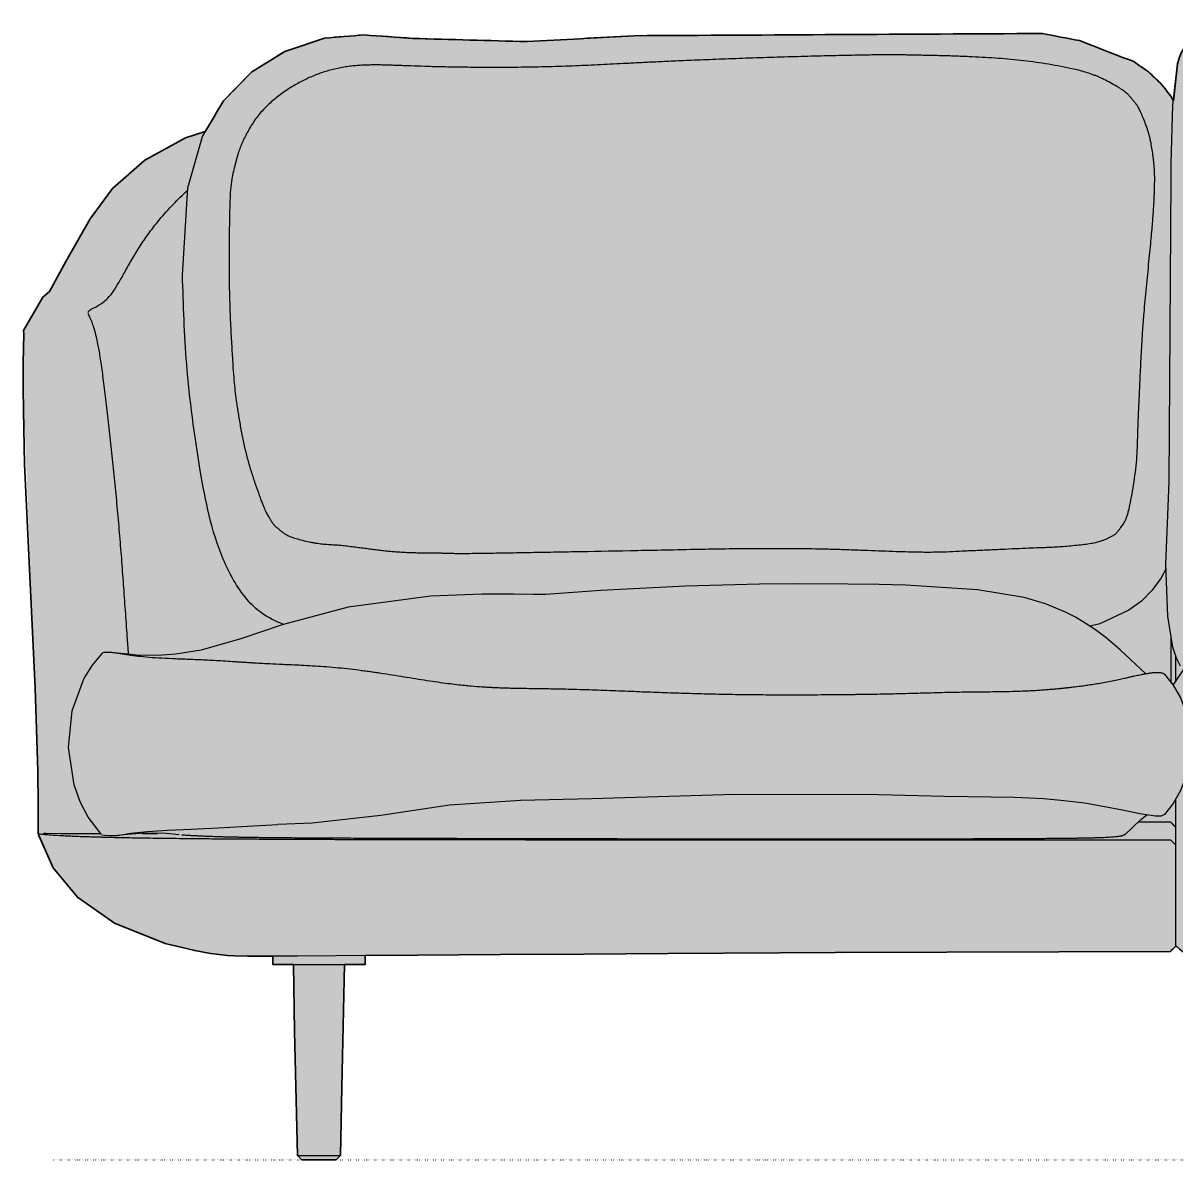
# Model space of a CAD drawing. Header units: millimetres. Extents: x -22 to 6424, y -4345 to 780.
# Drawn here: x -21 to 771, y 0 to 780 of the extents above; entities that cross this region are included whole.
import ezdxf

# ---------------------------------------------------------------- set-up
doc = ezdxf.new("R2010")
doc.units = ezdxf.units.MM
doc.linetypes.add('Dots', pattern=[1, 0, -1])
doc.layers.add('Blocks', color=7, linetype='Continuous')
doc.layers.add('Blocks$Fill', color=7, linetype='Continuous', true_color=0xffffff)
for name, color, linetype, lineweight, true_color in [('Blocks$Inner', 7, 'Continuous', 25, 0x007f00), ('Blocks$Outline', 7, 'Continuous', 35, 0xff3f3f), ('Groud', 7, 'Dots', 25, 0x243775)]:
    doc.layers.add(name, color=color, linetype=linetype, lineweight=lineweight, true_color=true_color)

# ---------------------------------------------------------------- blocks, each defined once
blk = doc.blocks.new('Lune JH610 Sofa Front')
at = {"layer": 'Blocks$Fill'}
blk.add_hatch(color=256, dxfattribs=at).paths.add_polyline_path([(3167.41, 234.88), (3157.3, 210.89), (3141.99, 190.97), (3121.47, 174.31), (3094.91, 160.57), (3086.85, 157.5), (3078.38, 154.69), (3069.75, 152.24), (3060.96, 150.11), (3051.9, 148.27), (3037.83, 146.06), (3029.76, 145.12), (3022.1, 144.42), (3018.55, 144.2), (2980.2, 144.15), (2980.2, 139), (2966.09, 139), (2963.31, 3.1), (2963.31, 3.1), (2963.31, 3.1), (2960.31, 0), (2936.87, 0), (2933.87, 3.1), (2933.87, 3.1), (2931.86, 91.62), (2931.09, 139), (2916.98, 139), (2916.98, 144.02), (2725.8, 143.65), (2450.01, 139.83), (2450.01, 134), (2435.9, 134), (2433.12, 2.99), (2430.12, 0), (2430.12, 0), (2407.5, 0), (2406.88, 0), (2406.73, 0), (2406.69, 0), (2406.68, 0), (2406.68, 0), (2406.68, 0), (2406.68, 0), (2406.68, 0), (2406.68, 0), (2403.68, 2.99), (2403.68, 2.99), (2401.67, 88.35), (2400.9, 134), (2386.79, 134), (2386.79, 139.74), (2355.15, 140.43), (2344.52, 140.98), (2342.5, 141.14), (2320.12, 144.12), (2319.75, 144.21), (2229.88, 144.21), (2228.8, 145.29), (2226.38, 142.87), (1504.02, 142.87), (1500.52, 146.37), (1499.88, 146.37), (1496.38, 142.87), (774.02, 142.87), (770.52, 146.37), (769.53, 146.37), (767.77, 144.62), (766.03, 142.87), (213.66, 140.16), (213.66, 134), (199.55, 134), (196.77, 2.99), (196.77, 2.99), (193.77, 0), (193.77, 0), (193.77, 0), (193.77, 0), (193.77, 0), (193.77, 0), (193.76, 0), (193.72, 0), (193.57, 0), (192.93, 0), (170.33, 0), (170.33, 0), (167.33, 2.99), (165.32, 88.35), (164.55, 134), (150.44, 134), (150.44, 139.71), (124.2, 139.84), (119.29, 140.1), (107.69, 141.64), (96.88, 143.53), (76.66, 148.4), (41.75, 162.37), (16.48, 180.08), (-0.33, 200.29), (-10.15, 222.39), (-10.6, 223.99), (-10.61, 223.99), (-10.62, 224), (-10.62, 224), (-10.63, 224.01), (-10.64, 224.01), (-10.64, 224.02), (-10.65, 224.02), (-10.66, 224.03), (-10.66, 224.03), (-10.67, 224.04), (-10.67, 224.05), (-10.68, 224.05), (-10.68, 224.06), (-10.68, 224.06), (-10.69, 224.06), (-10.69, 224.06), (-10.69, 224.07), (-10.69, 224.07), (-10.69, 224.07), (-10.69, 224.07), (-10.7, 224.08), (-10.7, 224.08), (-10.7, 224.08), (-10.7, 224.08), (-10.7, 224.09), (-10.7, 224.09), (-10.7, 224.09), (-10.7, 224.09), (-10.71, 224.1), (-10.71, 224.1), (-10.71, 224.1), (-10.71, 224.11), (-10.71, 224.11), (-10.71, 224.11), (-10.71, 224.11), (-10.71, 224.12), (-10.71, 224.12), (-10.71, 224.12), (-10.71, 224.12), (-10.71, 224.13), (-10.71, 224.13), (-10.71, 224.13), (-10.71, 224.13), (-10.71, 224.14), (-10.71, 224.14), (-10.71, 224.14), (-10.71, 224.14), (-10.71, 224.15), (-10.71, 224.15), (-10.71, 224.15), (-10.71, 224.16), (-10.71, 224.16), (-10.71, 224.16), (-10.7, 224.16), (-10.7, 224.17), (-10.7, 224.17), (-10.7, 224.17), (-10.7, 224.17), (-10.7, 224.18), (-10.7, 224.18), (-10.7, 224.18), (-10.69, 224.18), (-10.69, 224.19), (-10.69, 224.19), (-10.69, 224.19), (-10.69, 224.19), (-10.68, 224.2), (-10.68, 224.2), (-10.68, 224.2), (-10.68, 224.21), (-10.67, 224.21), (-10.67, 224.22), (-10.66, 224.22), (-10.66, 224.23), (-10.65, 224.23), (-10.64, 224.24), (-10.64, 224.24), (-10.63, 224.25), (-10.62, 224.26), (-10.62, 224.26), (-10.61, 224.27), (-10.6, 224.27), (-10.58, 224.28), (-10.56, 224.29), (-10.54, 224.3), (-10.52, 224.31), (-10.5, 224.32), (-10.5, 224.32), (-10.5, 224.32), (-10.47, 242.96), (-12.51, 323.58), (-20.85, 529.41), (-20.89, 546.87), (-20.48, 566.39), (-20.53, 568.78), (-7.42, 591.73), (-2.71, 595.6), (8.4, 616.06), (25.17, 645.3), (40.54, 666.19), (62.68, 685.49), (90.4, 700.91), (104.07, 705.13), (116.57, 726.23), (135.93, 746.04), (158.66, 760.2), (185.84, 769.3), (212.99, 771.48), (246.42, 769.07), (324.75, 766.85), (398.35, 770.92), (678.25, 772.46), (703.65, 767.55), (740.92, 753.16), (750.98, 746.16), (759.23, 738.42), (766.38, 729.48), (768.07, 726.25), (770.92, 751.57), (772.2, 756.1), (773.66, 759.69), (777.34, 765.39), (781.97, 769.6), (787.62, 772.63), (794.67, 774.68), (811.93, 776.58), (1012.12, 779.53), (1440.23, 777.96), (1464.01, 776.04), (1475.17, 774.79), (1483.71, 772.24), (1489.83, 768.55), (1494.18, 763.98), (1497.34, 758.38), (1499.5, 751.49), (1500.35, 746.49), (1500.92, 751.57), (1502.2, 756.1), (1503.66, 759.69), (1507.34, 765.39), (1511.97, 769.6), (1517.62, 772.63), (1524.67, 774.68), (1541.93, 776.58), (1742.24, 779.53), (2170.23, 777.96), (2194.01, 776.04), (2205.17, 774.79), (2213.71, 772.24), (2219.83, 768.55), (2224.18, 763.98), (2227.34, 758.38), (2229.5, 751.49), (2231.08, 742.22), (2231.52, 735.73), (2231.52, 774.45), (2235.02, 777.95), (2712.16, 778.17), (2989.27, 778.17), (2996.14, 779.38), (3003.36, 779.58), (3007.39, 779.3), (3009.54, 779.02), (3010.03, 778.94), (3016.71, 779.2), (3019.89, 779.27), (3023.06, 779.27), (3026.23, 779.21), (3029.4, 779.06), (3032.57, 778.81), (3034.15, 778.65), (3035.72, 778.45), (3037.29, 778.23), (3038.85, 777.97), (3040.41, 777.67), (3041.95, 777.34), (3043.49, 776.98), (3045.01, 776.57), (3046.53, 776.12), (3048.03, 775.62), (3049.52, 775.08), (3051, 774.49), (3052.46, 773.86), (3053.92, 773.17), (3054.92, 772.09), (3055.91, 770.98), (3056.86, 769.86), (3057.8, 768.72), (3058.7, 767.57), (3059.59, 766.4), (3060.45, 765.22), (3061.28, 764.02), (3062.1, 762.8), (3062.89, 761.58), (3064.41, 759.09), (3065.84, 756.55), (3067.2, 753.96), (3068.48, 751.34), (3069.68, 748.68), (3070.81, 745.98), (3071.88, 743.25), (3072.88, 740.5), (3073.83, 737.72), (3074.72, 734.92), (3076.03, 730.43), (3123.27, 730.24), (3124.37, 730.26), (3129.08, 730.19), (3130.24, 730.16), (3130.82, 730.13), (3131.4, 730.08), (3131.97, 730.02), (3132.25, 729.98), (3132.53, 729.94), (3132.81, 729.89), (3133.09, 729.84), (3133.37, 729.78), (3133.64, 729.71), (3133.9, 729.65), (3134.15, 729.57), (3134.4, 729.49), (3134.65, 729.41), (3134.89, 729.32), (3135.14, 729.22), (3135.38, 729.12), (3135.62, 729.02), (3136.1, 728.79), (3136.58, 728.55), (3137.05, 728.3), (3137.51, 728.03), (3137.97, 727.75), (3138.43, 727.46), (3139.34, 726.85), (3141.14, 725.58), (3141.94, 725.02), (3142.71, 724.46), (3143.45, 723.88), (3144.16, 723.3), (3144.84, 722.7), (3145.5, 722.09), (3146.13, 721.46), (3146.75, 720.81), (3147.31, 720.16), (3147.86, 719.5), (3148.38, 718.82), (3148.88, 718.13), (3149.36, 717.41), (3149.81, 716.68), (3150.25, 715.93), (3150.66, 715.17), (3150.69, 715.06), (3150.73, 714.96), (3172.57, 648.14), (3182.45, 595.04), (3188.54, 529.85), (3191.21, 436.65), (3186.65, 360.35), (3177.06, 294.6)], flags=0)
at = {"layer": 'Blocks$Inner'}
for points in [[(773.08, 338.62), (770.12, 344.15), (767.77, 351.61), (764.24, 372.89), (762.99, 408.21), (765.24, 465.23), (766.62, 673.05), (766.5, 683.52), (767.74, 723.36), (770.92, 751.57)], [(88.42, 606.7), (92.08, 666.68), (102.11, 701.83), (116.57, 726.23), (135.93, 746.04), (158.66, 760.2), (185.84, 769.3), (212.99, 771.48), (246.42, 769.07), (324.75, 766.85), (398.35, 770.92), (678.25, 772.46), (703.65, 767.55), (740.92, 753.16), (750.98, 746.16), (759.23, 738.42), (766.38, 729.48), (768.07, 726.25)], [(104.07, 705.13), (90.4, 700.91), (62.68, 685.49), (40.54, 666.19), (25.17, 645.3), (8.4, 616.06), (-2.71, 595.6), (-7.42, 591.73), (-20.53, 568.78), (-20.48, 566.39), (-20.64, 556.14), (-20.89, 546.87), (-20.85, 529.41), (-20.61, 513.96), (-19.81, 477.04), (-12.51, 323.58), (-10.67, 266.79), (-10.47, 242.96)], [(763.08, 405.58), (759.79, 399.16), (753.61, 390.7), (746.18, 383.23), (737.64, 376.88), (717.71, 367.63), (710.96, 365.92)], [(749.17, 333.44), (731.69, 349.73), (722.06, 357.94), (714.61, 363.53), (707.67, 368.15), (700.91, 372.11), (694.18, 375.57), (680.28, 381.32), (665.77, 385.63), (633.83, 390.91), (584.62, 394.1), (566.21, 394.53), (544.7, 394.75), (511.02, 395.01), (484.13, 394.92), (433.48, 393.54), (375.41, 390.52), (337.53, 387.66), (329.3, 387.84), (315.72, 388.04), (293.94, 388.02), (258.74, 386.62), (202.12, 379.08), (156.88, 366.92), (141.92, 361.96), (129.08, 357.65), (101.36, 349.63), (83.79, 346.73), (74.78, 346.04), (65.61, 345.88), (56.87, 346.2), (48.77, 346.94), (43.94, 347.57)], [(32.86, 223.08), (23.74, 234.98), (18.25, 245.46), (14.07, 257.11), (10.26, 282.9), (12.84, 308.03), (20.86, 329.92), (26.67, 339.34), (33.52, 347.56)], [(761.89, 333.08), (767.99, 325.55), (772.91, 316.95), (776.61, 307.32), (778.98, 296.79), (779.86, 285.67), (779.15, 274.37), (776.85, 263.43), (773.06, 253.31), (768.04, 244.47), (761.89, 236.86), (759.61, 235.82), (755.8, 235.67), (744.97, 237.3), (733.24, 239.87)], [(767.99, 325.55), (776.33, 338.19), (780.6, 338.91), (784.71, 338.87), (789.9, 338.56)], [(733.23, 239.87), (707.38, 244.56), (690.99, 246.52), (679.25, 247.55), (659.1, 248.56), (611.16, 249.28), (565.74, 250.43), (467.31, 250.66), (369.25, 247.5), (320.36, 246.48), (271.68, 243.29)], [(271.68, 243.29), (224.45, 236.08), (177.36, 231.01), (153.95, 229.9)], [(153.94, 229.89), (133.02, 228.74), (112.84, 227.44), (94.35, 226.57)], [(734.76, 223.03), (745.46, 233.1), (749.83, 236.57)], [(744.04, 231.92), (766.03, 231.85), (766.25, 231.62), (766.48, 231.39)], [(766.03, 142.87), (536.18, 142.22), (421.29, 141.56), (363.86, 141.19), (306.61, 140.82), (249.72, 140.43), (193.69, 140.01), (167.32, 139.8), (156.03, 139.73), (146.69, 139.7), (132.97, 139.71), (124.2, 139.84), (119.29, 140.1), (107.69, 141.64), (96.88, 143.53), (76.66, 148.4), (41.75, 162.37), (16.48, 180.08), (-0.33, 200.29), (-10.15, 222.39), (-10.64, 224.13)], [(-6.91, 224.14), (-5.12, 224.09), (4.99, 223.89), (18.62, 223.77), (32.36, 223.73)], [(33.04, 223.01), (35.06, 222.78), (38.86, 222.57), (43.87, 222.36)], [(64.34, 225.03), (53.1, 223.75), (43.88, 222.35)], [(86.09, 222.95), (77.23, 223.76), (68.03, 224.07), (59.14, 223.86), (50.79, 223.22), (44.03, 222.38)], [(60.69, 223.8), (64.09, 223.83), (71.32, 223.91)], [(94.35, 226.57), (78.19, 225.92), (64.34, 225.03)], [(769.53, 228.37), (769.53, 216.15), (769.53, 146.37)], [(150.44, 139.92), (150.44, 134), (213.66, 134), (213.66, 140.16)], [(164.55, 134), (165.32, 88.35), (167.33, 2.99), (170.33, 0)], [(199.55, 134), (197.63, 49.92), (196.77, 2.99), (196.74, 2.99)], [(167.36, 2.99), (168.36, 2.99), (170.69, 2.99), (174.16, 2.99), (178.39, 2.99), (182.99, 2.99), (187.46, 2.99), (191.42, 2.99), (194.48, 2.99), (196.31, 2.99), (196.77, 2.99), (193.77, 0)]]:
    blk.add_lwpolyline(points, dxfattribs=at)
for points, knots in [([(697.36, 748.49), (691.71, 749.68), (680.38, 751.77), (666.04, 753.75), (654.5, 754.91), (645.81, 755.55), (636.98, 756.07), (629.5, 756.45), (623.25, 756.73), (616.76, 756.97), (610.08, 757.16), (603.49, 757.31), (598.66, 757.41), (594.77, 757.48), (591.8, 757.52), (589.6, 757.56), (587.67, 757.59), (585.68, 757.64), (583.94, 757.7), (582.43, 757.77), (580.31, 757.85), (576.7, 757.88), (569.95, 757.83), (564.73, 757.76), (560.09, 757.69), (554.5, 757.59), (545.82, 757.42), (533.01, 757.14), (515.4, 756.69), (496.49, 756.14), (477.21, 755.51), (458.47, 754.83), (444.1, 754.26), (433.79, 753.83), (426.83, 753.52), (420.48, 753.24), (412.44, 752.86), (403.23, 752.41), (393.22, 751.9), (380.9, 751.26), (369.55, 750.69), (358.09, 750.19), (349.08, 749.85), (339.66, 749.57), (327.05, 749.3), (311.34, 749.12), (296.59, 749.13), (285.85, 749.22), (278.47, 749.3), (271.77, 749.4), (263.47, 749.57), (254.31, 749.84), (246.45, 750.12), (240.81, 750.33), (236.8, 750.47), (233.21, 750.6), (229.19, 750.73), (225.15, 750.85), (221.78, 750.89), (219.06, 750.86), (216.85, 750.82), (214.57, 750.76), (211.7, 750.65), (208.26, 750.46), (204.26, 750.09), (200.18, 749.53), (195.99, 748.76), (190.4, 747.51), (183.49, 745.49), (175.41, 742.27), (168.86, 738.99), (163.76, 736.06), (159.97, 733.7), (156.27, 731.16), (152.75, 728.44), (149.36, 725.54), (144.97, 721.46), (139.96, 715.98), (135.77, 709.72), (132.82, 704.52), (130.81, 700.58), (129.09, 696.94), (127.89, 694.02), (127.01, 691.53), (126.38, 689.56), (125.88, 687.77), (125.48, 686.24), (125.18, 685.02), (124.87, 683.79), (124.46, 682.22), (123.74, 679.52), (122.74, 675.55), (121.74, 669.55), (121.06, 661.38), (120.71, 649.78), (120.53, 638.12), (120.44, 628.26), (120.4, 620.76), (120.4, 614.56), (120.41, 609.71), (120.43, 606.17), (120.47, 602.63), (120.54, 597.73), (120.69, 591.42), (120.93, 583.7), (121.35, 573.43), (121.98, 561.02), (123.04, 543.83), (123.79, 533.26), (124.68, 525.28), (125.33, 520.44), (125.91, 516.45), (126.58, 512.13), (127.55, 506.24), (128.93, 498.65), (130.48, 491.11), (131.82, 485.3), (132.86, 481.14), (134, 477.05), (135.68, 471.53), (137.95, 464.74), (140.16, 458.5), (141.74, 454.11), (142.79, 451.2), (143.73, 448.72), (144.9, 445.9), (146.24, 443.18), (147.47, 441.09), (148.3, 439.76), (148.77, 439.01), (149.13, 438.43), (149.47, 437.87), (149.9, 437.2), (150.39, 436.48), (150.95, 435.76), (151.69, 434.92), (152.47, 434.21), (153.39, 433.45), (154.2, 432.8), (155.05, 432.09), (156.18, 431.14), (157.67, 429.94), (159.85, 428.55), (162.63, 427.29), (166.36, 426.1), (170.77, 424.9), (174.65, 424), (177.72, 423.38), (180.65, 422.84), (184.24, 422.39), (188.62, 422.09), (192.26, 421.89), (195.15, 421.69), (197.3, 421.49), (199.45, 421.25), (202.34, 420.92), (205.95, 420.47), (210.2, 419.92), (214.31, 419.4), (218.17, 418.89), (221.87, 418.38), (225.51, 417.91), (229.25, 417.5), (232.95, 417.18), (236.56, 416.93), (239.69, 416.76), (242.33, 416.64), (244.44, 416.55), (246.54, 416.48), (248.52, 416.42), (250.52, 416.37), (252.61, 416.33), (254.86, 416.29), (257.37, 416.27), (259.75, 416.25), (261.84, 416.23), (263.57, 416.23), (265.23, 416.21), (267.12, 416.18), (269.16, 416.12), (271.56, 416.04), (274.39, 415.97), (278.17, 415.93), (283.38, 415.94), (289.34, 415.99), (295.3, 416.07), (300.48, 416.16), (306.22, 416.25), (314.36, 416.39), (325.54, 416.59), (340.56, 416.86), (362.71, 417.26), (394.39, 417.84), (424.01, 418.43), (439.9, 418.77)], [1, 1, 1, 1, 1.015152, 1.030303, 1.037879, 1.045455, 1.05303, 1.060606, 1.064394, 1.068182, 1.075758, 1.079545, 1.083333, 1.087121, 1.089015, 1.090909, 1.092803, 1.094697, 1.098485, 1.102273, 1.106061, 1.113636, 1.117424, 1.119318, 1.121212, 1.123106, 1.125, 1.128788, 1.132576, 1.136364, 1.140152, 1.143939, 1.147727, 1.149621, 1.151515, 1.153409, 1.155303, 1.159091, 1.162879, 1.166667, 1.174242, 1.17803, 1.181818, 1.185606, 1.189394, 1.19697, 1.204545, 1.208333, 1.212121, 1.215909, 1.219697, 1.227273, 1.234848, 1.238636, 1.242424, 1.246212, 1.25, 1.257576, 1.265152, 1.268939, 1.272727, 1.276515, 1.280303, 1.287879, 1.295455, 1.30303, 1.310606, 1.318182, 1.333333, 1.348485, 1.363636, 1.371212, 1.378788, 1.386364, 1.393939, 1.401515, 1.409091, 1.424242, 1.439394, 1.44697, 1.454545, 1.462121, 1.469697, 1.473485, 1.477273, 1.481061, 1.482955, 1.484848, 1.486742, 1.488636, 1.492424, 1.5, 1.507576, 1.515152, 1.522727, 1.530303, 1.534091, 1.537879, 1.541667, 1.543561, 1.545455, 1.547348, 1.549242, 1.55303, 1.556818, 1.560606, 1.568182, 1.575758, 1.590909, 1.598485, 1.602273, 1.606061, 1.609848, 1.613636, 1.621212, 1.628788, 1.632576, 1.636364, 1.640152, 1.643939, 1.651515, 1.659091, 1.662879, 1.666667, 1.670455, 1.674242, 1.681818, 1.689394, 1.693182, 1.695076, 1.69697, 1.698864, 1.700758, 1.704545, 1.708333, 1.712121, 1.719697, 1.723485, 1.727273, 1.731061, 1.734848, 1.742424, 1.75, 1.757576, 1.765152, 1.772727, 1.780303, 1.784091, 1.787879, 1.795455, 1.80303, 1.810606, 1.814394, 1.818182, 1.82197, 1.825758, 1.833333, 1.840909, 1.848485, 1.856061, 1.863636, 1.871212, 1.878788, 1.886364, 1.893939, 1.901515, 1.905303, 1.909091, 1.912879, 1.916667, 1.920455, 1.924242, 1.92803, 1.931818, 1.935606, 1.9375, 1.939394, 1.941288, 1.943182, 1.94697, 1.950758, 1.954545, 1.958333, 1.962121, 1.965909, 1.967803, 1.969697, 1.971591, 1.973485, 1.977273, 1.981061, 1.984848, 1.992424, 2, 2, 2, 2]), ([(632.3, 418), (633.91, 418.07), (637.26, 418.2), (644.05, 418.52), (652.66, 418.94), (662.42, 419.4), (670.94, 419.77), (677.49, 419.99), (682.77, 420.16), (687.45, 420.38), (692.34, 420.72), (697.84, 421.19), (705.1, 421.91), (711.71, 422.76), (716.37, 423.79), (719.25, 424.69), (721.29, 425.51), (722.8, 426.19), (723.93, 426.72), (724.98, 427.22), (725.88, 427.66), (726.7, 428.09), (727.46, 428.56), (728.18, 429.1), (728.77, 429.64), (729.25, 430.15), (729.62, 430.58), (729.94, 430.98), (730.21, 431.32), (730.41, 431.59), (730.62, 431.87), (730.9, 432.23), (731.39, 432.86), (732.12, 433.76), (733.01, 434.92), (734.19, 436.66), (735.35, 438.83), (736.43, 441.69), (737.17, 444.25), (737.9, 447.29), (738.89, 451.88), (740.12, 458.45), (741.48, 467.08), (742.63, 475.97), (743.29, 484.54), (743.6, 493.35), (743.8, 501.39), (744.04, 508.55), (744.31, 514.35), (744.63, 520.65), (745.02, 529.63), (745.45, 539.31), (745.93, 549.4), (746.34, 557.11), (746.73, 563.58), (747.07, 568.76), (747.34, 572.61), (747.65, 576.55), (748.1, 582.08), (748.75, 589.32), (749.59, 598.31), (750.77, 610.33), (751.93, 621.88), (752.91, 631.93), (753.49, 638.41), (753.93, 643.78), (754.4, 649.9), (754.79, 655.88), (754.99, 660.64), (755.11, 664.24), (755.19, 667.08), (755.25, 669.83), (755.28, 672.19), (755.27, 674.35), (755.2, 677.02), (755.02, 680.15), (754.63, 684.29), (754.08, 689.02), (753.4, 693.84), (752.69, 697.83), (752.01, 700.91), (751.46, 703.13), (750.82, 705.33), (749.82, 708.32), (748.42, 712.03), (746.71, 716.12), (745.44, 718.98), (744.6, 720.76), (743.82, 722.24), (742.91, 723.65), (741.96, 724.83), (741.1, 725.82), (740.36, 726.68), (739.61, 727.58), (738.7, 728.7), (737.54, 730.09), (736.04, 731.53), (734.46, 732.78), (733.05, 733.78), (731.35, 734.87), (728.77, 736.46), (725.08, 738.58), (721.12, 740.64), (717.98, 742.12), (715.72, 743.1), (713.5, 743.97), (710.5, 745.07), (705.19, 746.78), (700.52, 747.89), (697.36, 748.49)], [0.1428594, 0.1428594, 0.1428594, 0.1428594, 0.1488095, 0.1547619, 0.1666667, 0.1785714, 0.1904762, 0.202381, 0.2142857, 0.2261905, 0.2380952, 0.25, 0.2619048, 0.2857143, 0.297619, 0.3095238, 0.3214286, 0.327381, 0.3333333, 0.3392857, 0.3452381, 0.3511905, 0.3571429, 0.3630952, 0.3690476, 0.3720238, 0.375, 0.3779762, 0.3794643, 0.3809524, 0.3824405, 0.3839286, 0.3869048, 0.3928571, 0.3988095, 0.4047619, 0.4166667, 0.422619, 0.4285714, 0.4345238, 0.4404762, 0.452381, 0.4642857, 0.4761905, 0.4880952, 0.5, 0.5119048, 0.5178571, 0.5238095, 0.5297619, 0.5357143, 0.547619, 0.5535714, 0.5595238, 0.5654762, 0.5684524, 0.5714286, 0.5744048, 0.577381, 0.5833333, 0.5892857, 0.5952381, 0.6071429, 0.6130952, 0.6190476, 0.625, 0.6309524, 0.6428571, 0.6547619, 0.6607143, 0.6666667, 0.672619, 0.6785714, 0.6845238, 0.6904762, 0.702381, 0.7142857, 0.7261905, 0.7380952, 0.75, 0.7559524, 0.7619048, 0.7678571, 0.7738095, 0.7857143, 0.797619, 0.8095238, 0.8154762, 0.8214286, 0.8333333, 0.8452381, 0.8511905, 0.8571429, 0.8630952, 0.8690476, 0.8809524, 0.8928571, 0.8988095, 0.9047619, 0.9107143, 0.9166667, 0.9285714, 0.9404762, 0.9464286, 0.952381, 0.9583333, 0.9642857, 0.9761905, 1, 1, 1, 1]), ([(23.79, 581.2), (23.81, 581.44), (23.99, 581.9), (24.66, 582.6), (25.8, 583.37), (28.07, 584.58), (32.6, 586.63), (38.9, 592.07), (43.89, 600.01), (47.93, 607.17), (52.51, 615.37), (57.91, 624.52), (64.48, 634.4), (72.53, 644.8), (81.66, 655.07), (88.46, 661.73), (91.82, 664.77)], [0.3414634, 0.3414634, 0.3414634, 0.3414634, 0.3536585, 0.3658537, 0.3780488, 0.3902439, 0.4146341, 0.4390244, 0.4512195, 0.4634146, 0.4756098, 0.4878049, 0.5, 0.5121951, 0.5243902, 0.5351626, 0.5351626, 0.5351626, 0.5351626]), ([(157.78, 367.12), (152.58, 369.43), (143.09, 373.64), (127.96, 388.5), (110.28, 420.79), (99.44, 476.3), (90.54, 541.45), (89.08, 586.32), (88.42, 606.7)], [0, 0, 0, 0, 16.933032, 30.871334, 62.723239, 125.627914, 199.036, 260.164456, 260.164456, 260.164456, 260.164456]), ([(51.52, 346.8), (51.19, 350.84), (50.43, 360.87), (49.32, 376.82), (48.08, 394.64), (46.75, 412.4), (45.3, 430.16), (43.74, 447.88), (42.06, 465.51), (40.27, 482.87), (38.37, 499.81), (36.52, 516.04), (34.76, 531.06), (33.07, 544.02), (31.43, 554.6), (29.84, 562.77), (28.35, 568.73), (27.01, 572.93), (25.86, 575.86), (24.92, 577.93), (24.22, 579.39), (23.95, 580.08), (23.87, 580.38)], [0.089372, 0.089372, 0.089372, 0.089372, 0.097561, 0.1097561, 0.1219512, 0.1341463, 0.1463415, 0.1585366, 0.1707317, 0.1829268, 0.195122, 0.2073171, 0.2195122, 0.2317073, 0.2439024, 0.2560976, 0.2682927, 0.2804878, 0.2926829, 0.304878, 0.3170732, 0.3292683, 0.3292683, 0.3292683, 0.3292683]), ([(439.9, 418.77), (446.12, 418.9), (458.59, 419.13), (477.41, 419.33), (493.16, 419.38), (505.84, 419.34), (515.29, 419.28), (525.06, 419.12), (535.31, 418.86), (545.71, 418.52), (559.51, 418.01), (576.07, 417.35), (593.01, 416.85), (605.36, 416.86), (614.89, 417.13), (621.83, 417.5), (627.57, 417.8), (630.68, 417.94), (632.29, 418)], [2, 2, 2, 2, 2.0119048, 2.0238095, 2.0357143, 2.0416667, 2.047619, 2.0535714, 2.0595238, 2.0654762, 2.0714286, 2.0833333, 2.0952381, 2.1071429, 2.1190476, 2.1309524, 2.1369048, 2.1428571, 2.1428571, 2.1428571, 2.1428571]), ([(766.63, 327.22), (766.63, 327.24), (766.63, 327.27), (766.63, 327.3), (766.63, 327.93), (766.63, 334.43), (766.63, 344.43), (766.61, 353.81), (766.61, 357.3), (766.61, 357.75), (766.61, 358.19), (766.6, 358.64)], [0.21026621, 0.21026621, 0.21026621, 0.21026621, 0.21041908, 0.21041908, 0.21041908, 0.21428571, 0.25, 0.27109378, 0.27109378, 0.27109378, 0.2737906, 0.2737906, 0.2737906, 0.2737906]), ([(33.52, 347.56), (33.53, 347.57), (33.6, 347.64), (33.85, 347.83), (34.54, 348.12), (36, 348.31), (37.7, 348.28), (39.22, 348.16), (40.39, 348.04), (41.62, 347.9), (43.37, 347.66), (45.24, 347.38), (47.14, 347.09), (49.03, 346.79), (50.5, 346.57), (51.52, 346.42)], [0, 0, 0, 0, 0.00053821, 0.00285303, 0.00748266, 0.01211228, 0.01674191, 0.01905673, 0.02137154, 0.02368636, 0.02600117, 0.0306308, 0.03294562, 0.03526043, 0.03989006, 0.03989006, 0.03989006, 0.03989006]), ([(51.52, 346.42), (53.55, 346.12), (57.88, 345.53), (62.93, 345.02), (65.64, 344.79)], [0.03989006, 0.03989006, 0.03989006, 0.03989006, 0.04914909, 0.05840566, 0.05840566, 0.05840566, 0.05840566]), ([(65.64, 344.79), (68.35, 344.57), (74.13, 344.18), (83.65, 343.77), (94.12, 343.39), (103.6, 342.99), (111.68, 342.56), (117.95, 342.19), (123.38, 341.84), (127.63, 341.55), (129.77, 341.41), (130.8, 341.34)], [-0.7962963, -0.7962963, -0.7962963, -0.7962963, -0.78703704, -0.77777778, -0.76851852, -0.75925926, -0.75462963, -0.75, -0.74537037, -0.74305556, -0.74074099, -0.74074099, -0.74074099, -0.74074099]), ([(130.8, 341.34), (131.84, 341.27), (133.85, 341.14), (137.47, 340.91), (141.81, 340.65), (147.98, 340.33), (156.67, 339.91), (169.74, 339.35), (182.56, 338.66), (193.3, 337.76), (201.39, 336.93), (208.01, 336.14), (213.16, 335.47), (216.89, 334.96), (220.62, 334.43), (225.75, 333.67), (232.33, 332.66), (240.36, 331.37), (251.01, 329.65), (263.88, 327.64), (272.74, 326.49), (276.55, 326.05)], [-0.74074099, -0.74074099, -0.74074099, -0.74074099, -0.73842618, -0.73611136, -0.73148173, -0.7268521, -0.72222247, -0.71759284, -0.71296321, -0.7106484, -0.70833358, -0.70601877, -0.70486136, -0.70370395, -0.70254655, -0.70138914, -0.69907432, -0.69675951, -0.69444469, -0.68981507, -0.68518544, -0.68518544, -0.68518544, -0.68518544]), ([(769.53, 346.03), (769.53, 345.95), (769.53, 345.87), (769.53, 345.79), (769.53, 345.17), (769.53, 341.1), (769.53, 335.27), (769.53, 330.05), (769.53, 328.28), (769.53, 328.15), (769.53, 328.02), (769.53, 327.88)], [0.74576678, 0.74576678, 0.74576678, 0.74576678, 0.74624896, 0.74624896, 0.74624896, 0.75, 0.77083333, 0.78152869, 0.78152869, 0.78152869, 0.78233401, 0.78233401, 0.78233401, 0.78233401]), ([(736.58, 330.81), (737.54, 331.02), (739.25, 331.4), (742.31, 332.08), (745.41, 332.74), (747.92, 333.22), (749.73, 333.54), (751.06, 333.75), (752.27, 333.92), (753.58, 334.09), (754.84, 334.21), (755.87, 334.28), (756.69, 334.3), (757.34, 334.31), (757.95, 334.3), (758.44, 334.27), (758.89, 334.23), (759.45, 334.15), (760.13, 334.02), (761, 333.73), (761.59, 333.37), (761.85, 333.12), (761.89, 333.08)], [-0.42592701, -0.42592701, -0.42592701, -0.42592701, -0.42361215, -0.4212973, -0.41666758, -0.41203787, -0.40972302, -0.40740816, -0.4050933, -0.40277845, -0.39814873, -0.39351902, -0.39120417, -0.38888931, -0.38657445, -0.3842596, -0.38194474, -0.37962989, -0.37500017, -0.37037046, -0.36574075, -0.36475621, -0.36475621, -0.36475621, -0.36475621]), ([(276.55, 326.05), (280.36, 325.61), (286.75, 325), (292.76, 324.54), (297.09, 324.27), (300.28, 324.09), (303.04, 323.96), (305.39, 323.87), (307.28, 323.79), (309.17, 323.73), (311.52, 323.66), (314.28, 323.58), (317.47, 323.51), (321.81, 323.43), (327.83, 323.33), (337.48, 323.22), (350.98, 322.99), (366.89, 322.54), (380.96, 322.01), (391.99, 321.57), (397.27, 321.36), (399.87, 321.25)], [-0.68518544, -0.68518544, -0.68518544, -0.68518544, -0.68055615, -0.67592652, -0.6736117, -0.67129689, -0.66898207, -0.66782467, -0.66666726, -0.66550985, -0.66435244, -0.66203763, -0.65972281, -0.657408, -0.65277837, -0.64814874, -0.64351911, -0.63888948, -0.63425985, -0.63194504, -0.62963022, -0.62963022, -0.62963022, -0.62963022]), ([(461.82, 319.37), (464.43, 319.32), (469.73, 319.23), (480.82, 319.09), (494.97, 318.98), (510.98, 318.98), (524.56, 319.03), (534.34, 319.1), (541.67, 319.17), (546.96, 319.23), (551.4, 319.29), (555.1, 319.34), (559.02, 319.39), (564.13, 319.48), (570.46, 319.59), (577.59, 319.75), (584.42, 319.91), (591.21, 320.1), (598.14, 320.3), (605.56, 320.51), (615.95, 320.78), (626.26, 320.96), (636.58, 321.04), (642.98, 321.09), (648.25, 321.15), (653.57, 321.23), (659.71, 321.38), (666.21, 321.62), (671.59, 321.89), (675.7, 322.14), (679.1, 322.38), (681.52, 322.56), (683.31, 322.71), (684.66, 322.82), (685.93, 322.93), (687.39, 323.06), (688.62, 323.18), (689.79, 323.29), (690.69, 323.38), (691.64, 323.48), (692.81, 323.6), (693.89, 323.72), (694.61, 323.79), (695.25, 323.86), (696.18, 323.97), (698.01, 324.18), (702.04, 324.66), (707.14, 325.33), (711.2, 325.92), (715.44, 326.59), (720.07, 327.39), (725, 328.33), (729.52, 329.25), (733.49, 330.12), (735.62, 330.59), (736.58, 330.81)], [-0.6111117, -0.6111117, -0.6111117, -0.6111117, -0.6087969, -0.6064821, -0.6018525, -0.5972228, -0.5925932, -0.5879636, -0.583334, -0.5787043, -0.5763895, -0.5740747, -0.5717599, -0.5694451, -0.5648154, -0.5601858, -0.5555562, -0.5509265, -0.5462969, -0.5416673, -0.5370377, -0.5277784, -0.5231488, -0.5185191, -0.5162043, -0.5138895, -0.5092599, -0.5046302, -0.5000006, -0.495371, -0.4907414, -0.4861117, -0.4837969, -0.4814821, -0.4791673, -0.4768525, -0.4722228, -0.469908, -0.4675932, -0.4652784, -0.4629636, -0.4606488, -0.458334, -0.4560191, -0.4537043, -0.4490747, -0.4444451, -0.4421302, -0.4398154, -0.4375006, -0.4351858, -0.432871, -0.4305562, -0.4282414, -0.425927, -0.425927, -0.425927, -0.425927]), ([(399.87, 321.25), (402.47, 321.15), (407.59, 320.95), (417.92, 320.56), (430.82, 320.12), (443.72, 319.76), (454.08, 319.52), (459.21, 319.42), (461.82, 319.37)], [-0.62963022, -0.62963022, -0.62963022, -0.62963022, -0.62731542, -0.62500061, -0.62037098, -0.61574135, -0.61342653, -0.61111172, -0.61111172, -0.61111172, -0.61111172]), ([(769.53, 247.08), (769.53, 247.06), (769.53, 247.04), (769.53, 247.03), (769.53, 246.43), (769.53, 240), (769.53, 233.8), (769.53, 228.37)], [0.95396557, 0.95396557, 0.95396557, 0.95396557, 0.9540907, 0.9540907, 0.9540907, 0.95833333, 1, 1, 1, 1]), ([(-10.47, 242.96), (-10.47, 241.92), (-10.47, 240.24), (-10.48, 236.99), (-10.49, 233.02), (-10.5, 228.5), (-10.5, 225.68), (-10.5, 224.32)], [17, 17, 17, 17, 17.00403226, 17.00806452, 17.01612903, 17.02419355, 17.03225806, 17.03225806, 17.03225806, 17.03225806]), ([(-10.5, 224.32), (-11.03, 224.08), (-10.32, 223.71), (-6.3, 223.22), (-1.79, 222.86), (3.16, 222.56), (7.85, 222.32), (11.76, 222.15), (16, 221.98), (20.59, 221.81), (25.59, 221.64), (30.18, 221.51), (34.1, 221.4), (38.15, 221.3), (43.5, 221.17), (50.42, 221.02), (57.89, 220.89), (66.05, 220.76), (74.81, 220.64), (84.03, 220.53), (93.46, 220.43), (103.2, 220.34), (113.35, 220.25), (123.74, 220.18), (134.22, 220.11), (144.84, 220.04), (155.67, 219.99), (166.62, 219.94), (177.6, 219.89), (188.65, 219.85), (199.81, 219.82), (211.02, 219.79), (222.23, 219.76), (233.46, 219.74), (248.49, 219.71), (267.3, 219.68), (289.89, 219.64), (312.51, 219.62), (335.15, 219.6), (357.82, 219.58), (380.49, 219.58), (403.17, 219.58), (425.85, 219.58), (456.09, 219.58), (493.89, 219.58), (539.24, 219.58), (584.6, 219.58), (629.96, 219.58), (675.31, 219.58), (720.67, 219.58), (750.91, 219.58), (766.03, 219.58)], [0, 0, 0, 0, 0.047619, 0.071429, 0.095238, 0.119048, 0.130952, 0.142857, 0.154762, 0.166667, 0.178571, 0.190476, 0.196429, 0.202381, 0.214286, 0.22619, 0.238095, 0.25, 0.261905, 0.27381, 0.285714, 0.297619, 0.309524, 0.321429, 0.333333, 0.345238, 0.357143, 0.369048, 0.380952, 0.392857, 0.404762, 0.416667, 0.428571, 0.440476, 0.452381, 0.47619, 0.5, 0.52381, 0.547619, 0.571429, 0.595238, 0.619048, 0.642857, 0.666667, 0.714286, 0.761905, 0.809524, 0.857143, 0.904762, 0.952381, 1, 1, 1, 1]), ([(186.76, 220.61), (185.36, 220.62), (182.53, 220.63), (176.66, 220.67), (169.27, 220.72), (161, 220.78), (154.1, 220.84), (149.28, 220.88), (145.82, 220.92), (143.45, 220.95), (141.74, 220.97), (140.7, 220.99), (139.59, 221), (138.17, 221.02), (135.96, 221.05), (133.27, 221.09), (130.17, 221.14), (127.24, 221.2), (124.5, 221.25), (121.92, 221.31), (119.88, 221.36), (118.32, 221.39), (117.16, 221.42), (116.08, 221.45), (114.76, 221.49), (113.26, 221.53), (111.39, 221.59), (109.19, 221.67), (106.35, 221.79), (103.14, 221.92), (100.45, 222.05), (98.43, 222.15), (97.05, 222.22), (95.75, 222.28), (94.02, 222.38), (91.95, 222.49), (89.72, 222.63), (88.5, 222.73), (87.96, 222.77)], [0.8076923, 0.8076923, 0.8076923, 0.8076923, 0.8100961, 0.8124999, 0.8173076, 0.8221153, 0.826923, 0.8317307, 0.8365384, 0.8413461, 0.8437499, 0.8449518, 0.8461537, 0.8485576, 0.8509614, 0.8557691, 0.8605768, 0.8653845, 0.8701922, 0.8749999, 0.8798076, 0.8822114, 0.8846153, 0.8870191, 0.889423, 0.8942307, 0.8990384, 0.9038461, 0.9086537, 0.9134614, 0.9182691, 0.920673, 0.9230768, 0.9254807, 0.9278845, 0.9326922, 0.9374999, 0.9423076, 0.9423076, 0.9423076, 0.9423076]), ([(735.03, 223.34), (734.99, 223.29), (734.89, 223.19), (734.61, 222.99), (734.15, 222.73), (733.49, 222.45), (732.77, 222.2), (732.13, 222.02), (731.48, 221.89), (730.8, 221.79), (730.12, 221.71), (729.52, 221.64), (728.8, 221.56), (727.7, 221.46), (726.13, 221.33), (724.13, 221.18), (722.25, 221.06), (720.65, 220.98), (719.14, 220.91), (717.82, 220.87), (716.62, 220.83), (715.63, 220.81), (714.56, 220.77), (713.08, 220.73), (711.09, 220.69), (708.5, 220.63), (705.71, 220.58), (702.66, 220.53), (699.37, 220.48), (696.49, 220.45), (694.13, 220.42), (692.31, 220.4), (690.58, 220.38), (688.5, 220.36), (685.94, 220.34), (682.23, 220.31), (677.11, 220.27), (669.75, 220.23), (660.94, 220.19), (653.09, 220.15), (646.94, 220.13), (643.95, 220.11), (642.52, 220.11)], [0.4807692, 0.4807692, 0.4807692, 0.4807692, 0.4831731, 0.4855769, 0.4903846, 0.4951923, 0.5, 0.5048077, 0.5096154, 0.5144231, 0.5168269, 0.5192308, 0.5216346, 0.5240385, 0.5288462, 0.5336538, 0.5384615, 0.5432692, 0.5480769, 0.5528846, 0.5552885, 0.5576923, 0.5600962, 0.5625, 0.5673077, 0.5721154, 0.5769231, 0.5817308, 0.5865385, 0.5913462, 0.59375, 0.5961538, 0.5985577, 0.6009615, 0.6057692, 0.6105769, 0.6153846, 0.6201923, 0.625, 0.6298077, 0.6322115, 0.6346154, 0.6346154, 0.6346154, 0.6346154]), ([(256.37, 220.35), (250.38, 220.37), (241.53, 220.4), (229.8, 220.43), (221.08, 220.47), (212.38, 220.5), (203.72, 220.53), (196.59, 220.56), (190.94, 220.59), (188.16, 220.6), (186.76, 220.61)], [0.76923074, 0.76923074, 0.76923074, 0.76923074, 0.77884611, 0.78365381, 0.7884615, 0.79326919, 0.79807688, 0.80288458, 0.80528842, 0.80769227, 0.80769227, 0.80769227, 0.80769227]), ([(292.74, 220.26), (291.29, 220.26), (288.28, 220.27), (282.28, 220.29), (274.62, 220.3), (265.41, 220.33), (259.37, 220.35), (256.37, 220.35)], [0.74999997, 0.74999997, 0.74999997, 0.74999997, 0.75240382, 0.75480767, 0.75961536, 0.76442305, 0.76923074, 0.76923074, 0.76923074, 0.76923074]), ([(326.99, 220.18), (322.71, 220.19), (315.58, 220.21), (307.67, 220.22), (301.9, 220.24), (296.96, 220.25), (294.18, 220.26), (292.74, 220.26)], [0.73076921, 0.73076921, 0.73076921, 0.73076921, 0.73557691, 0.7403846, 0.74519229, 0.74759614, 0.74999997, 0.74999997, 0.74999997, 0.74999997]), ([(466.9, 219.98), (461, 219.99), (449.15, 220), (431.26, 220.02), (416.4, 220.03), (404.58, 220.05), (395.86, 220.06), (386.94, 220.07), (374.57, 220.09), (358.91, 220.12), (341.27, 220.16), (331.27, 220.17), (326.99, 220.18)], [0.69230768, 0.69230768, 0.69230768, 0.69230768, 0.69711537, 0.70192306, 0.70673076, 0.7091346, 0.71153845, 0.7139423, 0.71634614, 0.72115383, 0.72596153, 0.73076921, 0.73076921, 0.73076921, 0.73076921]), ([(607.65, 220.02), (603.27, 220.01), (593.02, 220), (574.86, 219.98), (558.82, 219.97), (546.23, 219.96), (537.22, 219.96), (528.48, 219.96), (516.75, 219.96), (502.13, 219.96), (484.55, 219.97), (472.8, 219.98), (466.9, 219.98)], [0.65384614, 0.65384614, 0.65384614, 0.65384614, 0.65865384, 0.66346153, 0.66826922, 0.67067307, 0.67307691, 0.67548076, 0.67788461, 0.6826923, 0.68749999, 0.69230768, 0.69230768, 0.69230768, 0.69230768]), ([(642.52, 220.11), (641.1, 220.1), (638.38, 220.09), (633.43, 220.08), (627.54, 220.06), (619.34, 220.04), (612.04, 220.02), (607.65, 220.02)], [0.63461538, 0.63461538, 0.63461538, 0.63461538, 0.63701923, 0.63942307, 0.64423076, 0.64903846, 0.65384614, 0.65384614, 0.65384614, 0.65384614]), ([(766.03, 219.58), (766.62, 219), (767.79, 217.85), (768.95, 216.71), (769.53, 216.15)], [1, 1, 1, 1, 1.4999988, 1.9999988, 1.9999988, 1.9999988, 1.9999988])]:
    blk.add_open_spline(points, degree=3, knots=knots, dxfattribs=at)
for points, degree in [([(91.42, 544.96), (91.4, 545.19), (91.38, 545.42), (91.36, 545.64)], 3), ([(769.53, 146.37), (768.94, 145.78), (767.78, 144.62), (766.61, 143.45), (766.03, 142.87)], 3), ([(770.52, 146.37), (769.53, 146.37)], 1)]:
    blk.add_open_spline(points, degree=degree, dxfattribs=at)
blk.add_rational_spline([(766.48, 231.39), (768, 229.88), (769.53, 228.37)], [0.881377749374, 0.881783136385, 0.882194429682], degree=2, dxfattribs=at)
for points, weights, knots in [([(171.16, 0), (170.33, 0), (170.33, 0), (170.33, 0), (170.99, 0)], [0.889659621237, 0.926269517115, 1, 0.933865309867, 0.897596775439], [9.0293589, 9.0293589, 9.0293589, 9.424778, 9.424778, 9.7794606, 9.7794606, 9.7794606]), ([(192.93, 0), (193.77, 0), (193.77, 0), (193.77, 0), (182.05, 0), (174.11, 0), (171.16, 0)], [0.889659621148, 0.926269517025, 1, 0.707106781187, 1, 0.780837264181, 0.889659621128], [5.887766, 5.887766, 5.887766, 6.283185, 6.283185, 7.853982, 7.853982, 9.029359, 9.029359, 9.029359])]:
    blk.add_rational_spline(points, weights, degree=2, knots=knots, dxfattribs=at)
at = {"layer": 'Blocks$Outline'}
for points in [[(768.07, 726.25), (770.92, 751.57), (772.2, 756.1), (773.66, 759.69), (777.34, 765.39), (781.97, 769.6), (787.62, 772.63), (794.67, 774.68), (811.93, 776.58), (1012.12, 779.53), (1135.15, 778.99), (1376.41, 779.09), (1440.23, 777.96), (1464.01, 776.04), (1475.17, 774.79), (1483.71, 772.24), (1489.83, 768.55), (1494.18, 763.98), (1497.34, 758.38), (1499.5, 751.49), (1500.35, 746.49)], [(-10.47, 242.96), (-10.67, 266.79), (-12.51, 323.58), (-19.81, 477.04), (-20.61, 513.96), (-20.85, 529.41), (-20.89, 546.87), (-20.64, 556.14), (-20.48, 566.39), (-20.53, 568.78), (-7.42, 591.73), (-2.71, 595.6), (8.4, 616.06), (25.17, 645.3), (40.54, 666.19), (62.68, 685.49), (90.4, 700.91), (104.07, 705.13)], [(119.29, 140.1), (107.69, 141.64), (96.88, 143.53), (76.66, 148.4), (41.75, 162.37), (16.48, 180.08), (-0.33, 200.29), (-10.15, 222.39), (-10.6, 223.99)], [(766.03, 142.87), (536.18, 142.22), (421.29, 141.56), (363.86, 141.19), (306.61, 140.82), (249.72, 140.43), (213.66, 140.16)], [(150.44, 139.71), (146.69, 139.7), (132.97, 139.71), (124.2, 139.84), (119.29, 140.1)], [(150.44, 134), (150.44, 139.71)], [(213.66, 140.16), (213.66, 134), (199.55, 134)], [(164.55, 134), (150.44, 134)], [(170.33, 0), (167.33, 2.99), (165.32, 88.35), (164.55, 134)], [(199.55, 134), (197.63, 49.92), (196.77, 2.99), (196.77, 2.99)], [(196.77, 2.99), (193.77, 0)]]:
    blk.add_lwpolyline(points, dxfattribs=at)
for points, knots in [([(104.07, 705.13), (108.23, 712.16), (112.4, 719.2), (116.57, 726.23), (123.02, 732.84), (129.47, 739.44), (135.93, 746.04), (143.5, 750.76), (151.08, 755.48), (158.66, 760.2), (167.72, 763.23), (176.78, 766.27), (185.84, 769.3), (194.89, 770.02), (203.94, 770.75), (212.99, 771.48), (224.13, 770.67), (235.27, 769.87), (246.42, 769.07), (272.53, 768.33), (298.64, 767.59), (324.75, 766.85), (349.28, 768.2), (373.82, 769.56), (398.35, 770.92), (491.65, 771.44), (584.95, 771.95), (678.25, 772.46), (686.72, 770.82), (695.18, 769.19), (703.65, 767.55), (716.08, 762.75), (728.5, 757.96), (740.92, 753.16), (744.27, 750.83), (747.63, 748.49), (750.98, 746.16), (753.73, 743.58), (756.48, 741), (759.23, 738.42), (761.61, 735.44), (764, 732.46), (766.38, 729.48), (766.95, 728.4), (767.51, 727.32), (768.07, 726.25)], [262.299704, 262.299704, 262.299704, 262.299704, 263.164456, 263.164456, 263.164456, 264.164456, 264.164456, 264.164456, 265.164456, 265.164456, 265.164456, 266.164456, 266.164456, 266.164456, 267.164456, 267.164456, 267.164456, 268.164456, 268.164456, 268.164456, 269.164456, 269.164456, 269.164456, 270.164456, 270.164456, 270.164456, 271.164456, 271.164456, 271.164456, 272.164456, 272.164456, 272.164456, 273.164456, 273.164456, 273.164456, 274.164456, 274.164456, 274.164456, 275.164456, 275.164456, 275.164456, 276.164456, 276.164456, 276.164456, 277.164456, 277.164456, 277.164456, 277.164456]), ([(-10.5, 224.32), (-10.5, 225.68), (-10.5, 228.5), (-10.49, 233.02), (-10.48, 236.99), (-10.47, 240.24), (-10.47, 241.92), (-10.47, 242.96)], [-0.99999557, -0.99999557, -0.99999557, -0.99999557, -0.99193548, -0.98387097, -0.97580645, -0.97177419, -0.96774194, -0.96774194, -0.96774194, -0.96774194]), ([(770.52, 146.37), (770.19, 146.37), (769.86, 146.37), (769.53, 146.37), (769.53, 146.37), (768.94, 145.78), (767.78, 144.62), (766.61, 143.45), (766.03, 142.87)], [-1.995279, -1.995279, -1.995279, -1.995279, -1, -1, -1, -1, -0.5, 0, 0, 0, 0]), ([(1499.88, 146.37), (1498.72, 145.2), (1497.55, 144.04), (1496.38, 142.87), (1255.6, 142.87), (1014.81, 142.87), (774.02, 142.87), (772.85, 144.04), (771.69, 145.2), (770.52, 146.37)], [-875.771163, -875.771163, -875.771163, -875.771163, -870.821009, -870.821009, -870.821009, -148.456661, -148.456661, -148.456661, -143.506508, -143.506508, -143.506508, -143.506508])]:
    blk.add_open_spline(points, degree=3, knots=knots, dxfattribs=at)
blk.add_open_spline([(-10.6, 223.99), (-10.78, 224.1), (-10.74, 224.21), (-10.5, 224.32)], degree=3, dxfattribs=at)
blk.add_rational_spline([(192.93, 0), (189.99, 0), (182.05, 0), (174.11, 0), (171.16, 0), (170.33, 0), (170.33, 0)], [0.889659621148, 0.780837264162, 1, 0.780837264181, 0.889659621128, 0.926268423368, 0.999995594864], degree=2, knots=[6.678604, 6.678604, 6.678604, 7.853987, 7.853987, 9.029369, 9.029369, 9.424778, 9.424778, 9.424778], dxfattribs=at)
blk.add_rational_spline([(193.77, 0), (193.77, 0), (192.93, 0)], [0.999995538454, 0.926268409355, 0.889659621148], degree=2, dxfattribs=at)

msp = doc.modelspace()

# ---------------------------------------------------------------- linework, layer by layer
at = {"layer": 'Groud'}
msp.add_lwpolyline([(0, 0), (3153.94, 0)], dxfattribs=at)

# ---------------------------------------------------------------- block references
at = {"layer": 'Blocks'}
msp.add_blockref('Lune JH610 Sofa Front', (0, 0), dxfattribs=at)

doc.saveas('drawing.dxf')
